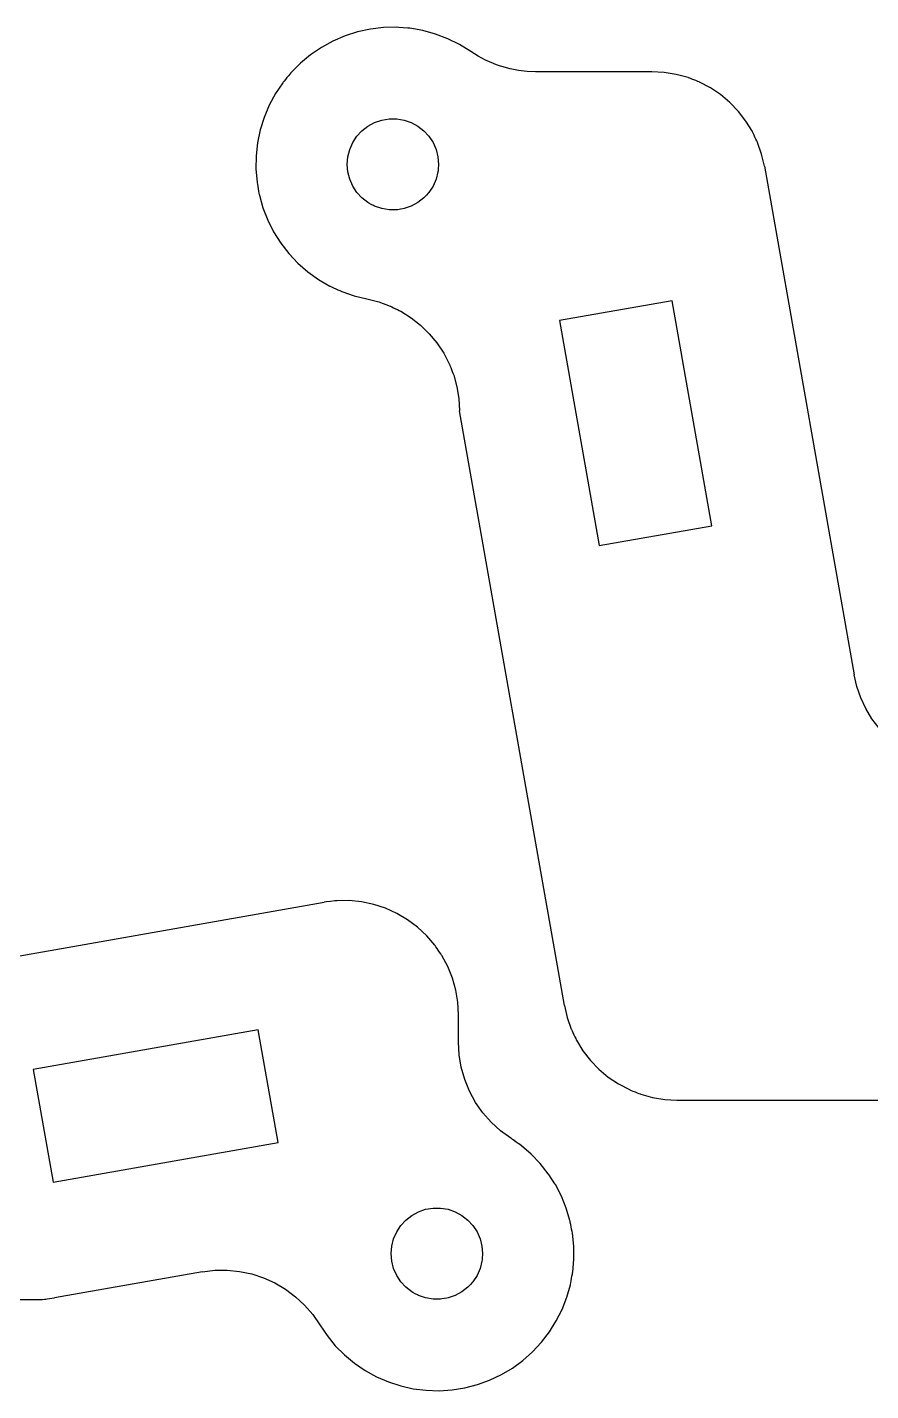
# Model space of a CAD drawing. Header units: centimetres. Extents: x -35.6 to 35, y -21 to 21.
# Drawn here: x 20.26 to 23.95, y -10.42 to -4.45 of the extents above; entities that cross this region are included whole.
import ezdxf

# ---------------------------------------------------------------- set-up
doc = ezdxf.new("R2010")
doc.units = ezdxf.units.CM
doc.header["$MEASUREMENT"] = 0
doc.layers.add('Capa 1', color=7, linetype='Continuous')

msp = doc.modelspace()

# ---------------------------------------------------------------- linework, layer by layer
at = {"layer": 'Capa 1', "color": 1, "lineweight": 25}
for points, knots in [([(22.2002, -4.5577), (22.2002, -4.5577), (22.15127, -4.52729), (22.15127, -4.52729), (22.15127, -4.52729), (22.15127, -4.52729), (22.09962, -4.50168), (22.09962, -4.50168), (22.09962, -4.50168), (22.09962, -4.50168), (22.04575, -4.48118), (22.04575, -4.48118), (22.04575, -4.48118), (22.04575, -4.48118), (21.99019, -4.46594), (21.99019, -4.46594), (21.99019, -4.46594), (21.99019, -4.46594), (21.93339, -4.4561), (21.93339, -4.4561), (21.93339, -4.4561), (21.93339, -4.4561), (21.87593, -4.45172), (21.87593, -4.45172), (21.87593, -4.45172), (21.87593, -4.45172), (21.81832, -4.45292), (21.81832, -4.45292), (21.81832, -4.45292), (21.81832, -4.45292), (21.7611, -4.45963), (21.7611, -4.45963), (21.7611, -4.45963), (21.7611, -4.45963), (21.70476, -4.47176), (21.70476, -4.47176), (21.70476, -4.47176), (21.70476, -4.47176), (21.64987, -4.48929), (21.64987, -4.48929), (21.64987, -4.48929), (21.64987, -4.48929), (21.59688, -4.51198), (21.59688, -4.51198), (21.59688, -4.51198), (21.59688, -4.51198), (21.54633, -4.53967), (21.54633, -4.53967), (21.54633, -4.53967), (21.54633, -4.53967), (21.49867, -4.57206), (21.49867, -4.57206), (21.49867, -4.57206), (21.49867, -4.57206), (21.45436, -4.60889), (21.45436, -4.60889), (21.45436, -4.60889), (21.45436, -4.60889), (21.41375, -4.64977), (21.41375, -4.64977), (21.41375, -4.64977), (21.41375, -4.64977), (21.37727, -4.69436), (21.37727, -4.69436), (21.37727, -4.69436), (21.37727, -4.69436), (21.34521, -4.74227), (21.34521, -4.74227), (21.34521, -4.74227), (21.34521, -4.74227), (21.31794, -4.79304), (21.31794, -4.79304), (21.31794, -4.79304), (21.31794, -4.79304), (21.29564, -4.84616), (21.29564, -4.84616), (21.29564, -4.84616), (21.29564, -4.84616), (21.27853, -4.9012), (21.27853, -4.9012), (21.27853, -4.9012), (21.27853, -4.9012), (21.26678, -4.95764), (21.26678, -4.95764), (21.26678, -4.95764), (21.26678, -4.95764), (21.26051, -5.0149), (21.26051, -5.0149), (21.26051, -5.0149), (21.26051, -5.0149), (21.25976, -5.07254), (21.25976, -5.07254), (21.25976, -5.07254), (21.25976, -5.07254), (21.26456, -5.12997), (21.26456, -5.12997), (21.26456, -5.12997), (21.26456, -5.12997), (21.27483, -5.18667), (21.27483, -5.18667), (21.27483, -5.18667), (21.27483, -5.18667), (21.29049, -5.24212), (21.29049, -5.24212), (21.29049, -5.24212), (21.29049, -5.24212), (21.31141, -5.29582), (21.31141, -5.29582), (21.31141, -5.29582), (21.31141, -5.29582), (21.33738, -5.34729), (21.33738, -5.34729), (21.33738, -5.34729), (21.33738, -5.34729), (21.36814, -5.396), (21.36814, -5.396), (21.36814, -5.396), (21.36814, -5.396), (21.40345, -5.44155), (21.40345, -5.44155), (21.40345, -5.44155), (21.40345, -5.44155), (21.443, -5.48349), (21.443, -5.48349), (21.443, -5.48349), (21.443, -5.48349), (21.48635, -5.52142), (21.48635, -5.52142), (21.48635, -5.52142), (21.48635, -5.52142), (21.53317, -5.55507), (21.53317, -5.55507), (21.53317, -5.55507), (21.53317, -5.55507), (21.58298, -5.58403), (21.58298, -5.58403), (21.58298, -5.58403), (21.58298, -5.58403), (21.63533, -5.60809), (21.63533, -5.60809), (21.63533, -5.60809), (21.63533, -5.60809), (21.68977, -5.62704), (21.68977, -5.62704), (21.68977, -5.62704), (21.68977, -5.62704), (21.74575, -5.64066), (21.74575, -5.64066)], [0, 0, 0, 0, 0.0263158, 0.0263158, 0.0263158, 0.0263158, 0.0526316, 0.0526316, 0.0526316, 0.0526316, 0.0789474, 0.0789474, 0.0789474, 0.0789474, 0.1052632, 0.1052632, 0.1052632, 0.1052632, 0.1315789, 0.1315789, 0.1315789, 0.131579, 0.1578947, 0.1578947, 0.1578947, 0.1578947, 0.1842105, 0.1842105, 0.1842105, 0.1842105, 0.2105263, 0.2105263, 0.2105263, 0.2105263, 0.2368421, 0.2368421, 0.2368421, 0.2368421, 0.2631579, 0.2631579, 0.2631579, 0.2631579, 0.2894737, 0.2894737, 0.2894737, 0.2894737, 0.3157895, 0.3157895, 0.3157895, 0.3157895, 0.3421053, 0.3421053, 0.3421053, 0.3421053, 0.3684211, 0.3684211, 0.3684211, 0.3684211, 0.3947368, 0.3947368, 0.3947368, 0.3947369, 0.4210526, 0.4210526, 0.4210526, 0.4210526, 0.4473684, 0.4473684, 0.4473684, 0.4473684, 0.4736842, 0.4736842, 0.4736842, 0.4736842, 0.5, 0.5, 0.5, 0.5, 0.5263158, 0.5263158, 0.5263158, 0.5263158, 0.5526316, 0.5526316, 0.5526316, 0.5526316, 0.5789474, 0.5789474, 0.5789474, 0.5789474, 0.6052632, 0.6052632, 0.6052632, 0.6052632, 0.6315789, 0.6315789, 0.6315789, 0.631579, 0.6578947, 0.6578947, 0.6578947, 0.6578947, 0.6842105, 0.6842105, 0.6842105, 0.6842105, 0.7105263, 0.7105263, 0.7105263, 0.7105263, 0.7368421, 0.7368421, 0.7368421, 0.7368421, 0.7631579, 0.7631579, 0.7631579, 0.7631579, 0.7894737, 0.7894737, 0.7894737, 0.7894737, 0.8157895, 0.8157895, 0.8157895, 0.8157895, 0.8421053, 0.8421053, 0.8421053, 0.8421053, 0.8684211, 0.8684211, 0.8684211, 0.8684211, 0.8947368, 0.8947368, 0.8947368, 0.8947369, 0.9210526, 0.9210526, 0.9210526, 0.9210526, 0.9473684, 0.9473684, 0.9473684, 0.9473684, 1, 1, 1, 1]), ([(22.48419, -4.64618), (22.48419, -4.64618), (22.44647, -4.64476), (22.44647, -4.64476), (22.44647, -4.64476), (22.44647, -4.64476), (22.40897, -4.6405), (22.40897, -4.6405), (22.40897, -4.6405), (22.40897, -4.6405), (22.3719, -4.6334), (22.3719, -4.6334), (22.3719, -4.6334), (22.3719, -4.6334), (22.33545, -4.62353), (22.33545, -4.62353), (22.33545, -4.62353), (22.33545, -4.62353), (22.29989, -4.61097), (22.29989, -4.61097), (22.29989, -4.61097), (22.29989, -4.61097), (22.26536, -4.59573), (22.26536, -4.59573), (22.26536, -4.59573), (22.26536, -4.59573), (22.23206, -4.57795), (22.23206, -4.57795), (22.23206, -4.57795), (22.23206, -4.57795), (22.2002, -4.5577), (22.2002, -4.5577)], [0, 0, 0, 0, 0.1111111, 0.1111111, 0.1111111, 0.1111111, 0.2222222, 0.2222222, 0.2222222, 0.2222222, 0.3333333, 0.3333333, 0.3333333, 0.3333333, 0.4444444, 0.4444444, 0.4444444, 0.4444445, 0.5555556, 0.5555556, 0.5555556, 0.5555556, 0.6666667, 0.6666667, 0.6666667, 0.6666667, 0.7777778, 0.7777778, 0.7777778, 0.7777778, 1, 1, 1, 1]), ([(23.48547, -5.05935), (23.48547, -5.05935), (23.47334, -5.00707), (23.47334, -5.00707), (23.47334, -5.00707), (23.47334, -5.00707), (23.45563, -4.95637), (23.45563, -4.95637), (23.45563, -4.95637), (23.45563, -4.95637), (23.43263, -4.9079), (23.43263, -4.9079), (23.43263, -4.9079), (23.43263, -4.9079), (23.40455, -4.86215), (23.40455, -4.86215), (23.40455, -4.86215), (23.40455, -4.86215), (23.37174, -4.81967), (23.37174, -4.81967), (23.37174, -4.81967), (23.37174, -4.81967), (23.33456, -4.78097), (23.33456, -4.78097), (23.33456, -4.78097), (23.33456, -4.78097), (23.29342, -4.74647), (23.29342, -4.74647), (23.29342, -4.74647), (23.29342, -4.74647), (23.24887, -4.71655), (23.24887, -4.71655), (23.24887, -4.71655), (23.24887, -4.71655), (23.20131, -4.69161), (23.20131, -4.69161), (23.20131, -4.69161), (23.20131, -4.69161), (23.15139, -4.67189), (23.15139, -4.67189), (23.15139, -4.67189), (23.15139, -4.67189), (23.09964, -4.65768), (23.09964, -4.65768), (23.09964, -4.65768), (23.09964, -4.65768), (23.04665, -4.64907), (23.04665, -4.64907), (23.04665, -4.64907), (23.04665, -4.64907), (22.99307, -4.64618), (22.99307, -4.64618)], [0, 0, 0, 0, 0.0714286, 0.0714286, 0.0714286, 0.0714286, 0.1428571, 0.1428571, 0.1428571, 0.1428572, 0.2142857, 0.2142857, 0.2142857, 0.2142857, 0.2857143, 0.2857143, 0.2857143, 0.2857143, 0.3571429, 0.3571429, 0.3571429, 0.3571429, 0.4285714, 0.4285714, 0.4285714, 0.4285714, 0.5, 0.5, 0.5, 0.5, 0.5714286, 0.5714286, 0.5714286, 0.5714286, 0.6428571, 0.6428571, 0.6428571, 0.6428572, 0.7142857, 0.7142857, 0.7142857, 0.7142857, 0.7857143, 0.7857143, 0.7857143, 0.7857143, 0.8571429, 0.8571429, 0.8571429, 0.8571429, 1, 1, 1, 1]), ([(22.05941, -5.05152), (22.05941, -5.05152), (22.05669, -5.0186), (22.05669, -5.0186), (22.05669, -5.0186), (22.05669, -5.0186), (22.04858, -4.98657), (22.04858, -4.98657), (22.04858, -4.98657), (22.04858, -4.98657), (22.03531, -4.9563), (22.03531, -4.9563), (22.03531, -4.9563), (22.03531, -4.9563), (22.01721, -4.92868), (22.01721, -4.92868), (22.01721, -4.92868), (22.01721, -4.92868), (21.99485, -4.90437), (21.99485, -4.90437), (21.99485, -4.90437), (21.99485, -4.90437), (21.96878, -4.88409), (21.96878, -4.88409), (21.96878, -4.88409), (21.96878, -4.88409), (21.93974, -4.86835), (21.93974, -4.86835), (21.93974, -4.86835), (21.93974, -4.86835), (21.90849, -4.85763), (21.90849, -4.85763), (21.90849, -4.85763), (21.90849, -4.85763), (21.87593, -4.8522), (21.87593, -4.8522), (21.87593, -4.8522), (21.87593, -4.8522), (21.84287, -4.8522), (21.84287, -4.8522), (21.84287, -4.8522), (21.84287, -4.8522), (21.81031, -4.85763), (21.81031, -4.85763), (21.81031, -4.85763), (21.81031, -4.85763), (21.77905, -4.86835), (21.77905, -4.86835), (21.77905, -4.86835), (21.77905, -4.86835), (21.75002, -4.88409), (21.75002, -4.88409), (21.75002, -4.88409), (21.75002, -4.88409), (21.72395, -4.90437), (21.72395, -4.90437), (21.72395, -4.90437), (21.72395, -4.90437), (21.70158, -4.92868), (21.70158, -4.92868), (21.70158, -4.92868), (21.70158, -4.92868), (21.68352, -4.9563), (21.68352, -4.9563), (21.68352, -4.9563), (21.68352, -4.9563), (21.67026, -4.98657), (21.67026, -4.98657), (21.67026, -4.98657), (21.67026, -4.98657), (21.66214, -5.0186), (21.66214, -5.0186), (21.66214, -5.0186), (21.66214, -5.0186), (21.65939, -5.05152), (21.65939, -5.05152), (21.65939, -5.05152), (21.65939, -5.05152), (21.66214, -5.08443), (21.66214, -5.08443), (21.66214, -5.08443), (21.66214, -5.08443), (21.67026, -5.11646), (21.67026, -5.11646), (21.67026, -5.11646), (21.67026, -5.11646), (21.68352, -5.1467), (21.68352, -5.1467), (21.68352, -5.1467), (21.68352, -5.1467), (21.70158, -5.17435), (21.70158, -5.17435), (21.70158, -5.17435), (21.70158, -5.17435), (21.72395, -5.19866), (21.72395, -5.19866), (21.72395, -5.19866), (21.72395, -5.19866), (21.75002, -5.21895), (21.75002, -5.21895), (21.75002, -5.21895), (21.75002, -5.21895), (21.77905, -5.23468), (21.77905, -5.23468), (21.77905, -5.23468), (21.77905, -5.23468), (21.81031, -5.2454), (21.81031, -5.2454), (21.81031, -5.2454), (21.81031, -5.2454), (21.84287, -5.25084), (21.84287, -5.25084), (21.84287, -5.25084), (21.84287, -5.25084), (21.87593, -5.25084), (21.87593, -5.25084), (21.87593, -5.25084), (21.87593, -5.25084), (21.90849, -5.2454), (21.90849, -5.2454), (21.90849, -5.2454), (21.90849, -5.2454), (21.93974, -5.23468), (21.93974, -5.23468), (21.93974, -5.23468), (21.93974, -5.23468), (21.96878, -5.21895), (21.96878, -5.21895), (21.96878, -5.21895), (21.96878, -5.21895), (21.99485, -5.19866), (21.99485, -5.19866), (21.99485, -5.19866), (21.99485, -5.19866), (22.01721, -5.17435), (22.01721, -5.17435), (22.01721, -5.17435), (22.01721, -5.17435), (22.03531, -5.1467), (22.03531, -5.1467), (22.03531, -5.1467), (22.03531, -5.1467), (22.04858, -5.11646), (22.04858, -5.11646), (22.04858, -5.11646), (22.04858, -5.11646), (22.05669, -5.08443), (22.05669, -5.08443), (22.05669, -5.08443), (22.05669, -5.08443), (22.05941, -5.05152), (22.05941, -5.05152)], [0, 0, 0, 0, 0.025641, 0.025641, 0.025641, 0.025641, 0.0512821, 0.0512821, 0.0512821, 0.0512821, 0.0769231, 0.0769231, 0.0769231, 0.0769231, 0.1025641, 0.1025641, 0.1025641, 0.1025641, 0.1282051, 0.1282051, 0.1282051, 0.1282051, 0.1538462, 0.1538462, 0.1538462, 0.1538462, 0.1794872, 0.1794872, 0.1794872, 0.1794872, 0.2051282, 0.2051282, 0.2051282, 0.2051282, 0.2307692, 0.2307692, 0.2307692, 0.2307692, 0.2564103, 0.2564103, 0.2564103, 0.2564103, 0.2820513, 0.2820513, 0.2820513, 0.2820513, 0.3076923, 0.3076923, 0.3076923, 0.3076923, 0.3333333, 0.3333333, 0.3333333, 0.3333333, 0.3589744, 0.3589744, 0.3589744, 0.3589744, 0.3846154, 0.3846154, 0.3846154, 0.3846154, 0.4102564, 0.4102564, 0.4102564, 0.4102564, 0.4358974, 0.4358974, 0.4358974, 0.4358974, 0.4615385, 0.4615385, 0.4615385, 0.4615385, 0.4871795, 0.4871795, 0.4871795, 0.4871795, 0.5128205, 0.5128205, 0.5128205, 0.5128205, 0.5384615, 0.5384615, 0.5384615, 0.5384615, 0.5641026, 0.5641026, 0.5641026, 0.5641026, 0.5897436, 0.5897436, 0.5897436, 0.5897436, 0.6153846, 0.6153846, 0.6153846, 0.6153846, 0.6410256, 0.6410256, 0.6410256, 0.6410257, 0.6666667, 0.6666667, 0.6666667, 0.6666667, 0.6923077, 0.6923077, 0.6923077, 0.6923077, 0.7179487, 0.7179487, 0.7179487, 0.7179487, 0.7435897, 0.7435897, 0.7435897, 0.7435898, 0.7692308, 0.7692308, 0.7692308, 0.7692308, 0.7948718, 0.7948718, 0.7948718, 0.7948718, 0.8205128, 0.8205128, 0.8205128, 0.8205128, 0.8461538, 0.8461538, 0.8461538, 0.8461539, 0.8717949, 0.8717949, 0.8717949, 0.8717949, 0.8974359, 0.8974359, 0.8974359, 0.8974359, 0.9230769, 0.9230769, 0.9230769, 0.9230769, 0.9487179, 0.9487179, 0.9487179, 0.948718, 1, 1, 1, 1]), ([(21.74575, -5.64066), (21.74575, -5.64066), (21.79712, -5.65339), (21.79712, -5.65339), (21.79712, -5.65339), (21.79712, -5.65339), (21.84682, -5.67152), (21.84682, -5.67152), (21.84682, -5.67152), (21.84682, -5.67152), (21.89434, -5.69477), (21.89434, -5.69477), (21.89434, -5.69477), (21.89434, -5.69477), (21.93914, -5.72292), (21.93914, -5.72292), (21.93914, -5.72292), (21.93914, -5.72292), (21.9807, -5.75566), (21.9807, -5.75566), (21.9807, -5.75566), (21.9807, -5.75566), (22.01859, -5.7926), (22.01859, -5.7926), (22.01859, -5.7926), (22.01859, -5.7926), (22.05235, -5.83334), (22.05235, -5.83334), (22.05235, -5.83334), (22.05235, -5.83334), (22.08163, -5.8774), (22.08163, -5.8774), (22.08163, -5.8774), (22.08163, -5.8774), (22.10608, -5.92432), (22.10608, -5.92432), (22.10608, -5.92432), (22.10608, -5.92432), (22.12541, -5.97357), (22.12541, -5.97357), (22.12541, -5.97357), (22.12541, -5.97357), (22.13945, -6.02458), (22.13945, -6.02458), (22.13945, -6.02458), (22.13945, -6.02458), (22.14802, -6.07679), (22.14802, -6.07679), (22.14802, -6.07679), (22.14802, -6.07679), (22.15106, -6.12961), (22.15106, -6.12961)], [0, 0, 0, 0, 0.0714286, 0.0714286, 0.0714286, 0.0714286, 0.1428571, 0.1428571, 0.1428571, 0.1428572, 0.2142857, 0.2142857, 0.2142857, 0.2142857, 0.2857143, 0.2857143, 0.2857143, 0.2857143, 0.3571429, 0.3571429, 0.3571429, 0.3571429, 0.4285714, 0.4285714, 0.4285714, 0.4285714, 0.5, 0.5, 0.5, 0.5, 0.5714286, 0.5714286, 0.5714286, 0.5714286, 0.6428571, 0.6428571, 0.6428571, 0.6428572, 0.7142857, 0.7142857, 0.7142857, 0.7142857, 0.7857143, 0.7857143, 0.7857143, 0.7857143, 0.8571429, 0.8571429, 0.8571429, 0.8571429, 1, 1, 1, 1]), ([(24.45713, -7.69051), (24.45713, -7.69051), (24.40517, -7.69689), (24.40517, -7.69689), (24.40517, -7.69689), (24.40517, -7.69689), (24.35285, -7.69781), (24.35285, -7.69781), (24.35285, -7.69781), (24.35285, -7.69781), (24.30071, -7.69326), (24.30071, -7.69326), (24.30071, -7.69326), (24.30071, -7.69326), (24.24934, -7.68324), (24.24934, -7.68324), (24.24934, -7.68324), (24.24934, -7.68324), (24.19929, -7.66796), (24.19929, -7.66796), (24.19929, -7.66796), (24.19929, -7.66796), (24.15113, -7.6475), (24.15113, -7.6475), (24.15113, -7.6475), (24.15113, -7.6475), (24.10534, -7.62214), (24.10534, -7.62214), (24.10534, -7.62214), (24.10534, -7.62214), (24.06248, -7.59212), (24.06248, -7.59212), (24.06248, -7.59212), (24.06248, -7.59212), (24.02297, -7.55779), (24.02297, -7.55779), (24.02297, -7.55779), (24.02297, -7.55779), (23.98727, -7.51951), (23.98727, -7.51951), (23.98727, -7.51951), (23.98727, -7.51951), (23.9558, -7.47771), (23.9558, -7.47771), (23.9558, -7.47771), (23.9558, -7.47771), (23.92885, -7.43284), (23.92885, -7.43284), (23.92885, -7.43284), (23.92885, -7.43284), (23.90673, -7.38542), (23.90673, -7.38542), (23.90673, -7.38542), (23.90673, -7.38542), (23.88965, -7.33593), (23.88965, -7.33593), (23.88965, -7.33593), (23.88965, -7.33593), (23.8779, -7.28492), (23.8779, -7.28492)], [0, 0, 0, 0, 0.0625, 0.0625, 0.0625, 0.0625, 0.125, 0.125, 0.125, 0.125, 0.1875, 0.1875, 0.1875, 0.1875, 0.25, 0.25, 0.25, 0.25, 0.3125, 0.3125, 0.3125, 0.3125, 0.375, 0.375, 0.375, 0.375, 0.4375, 0.4375, 0.4375, 0.4375, 0.5, 0.5, 0.5, 0.5, 0.5625, 0.5625, 0.5625, 0.5625, 0.625, 0.625, 0.625, 0.625, 0.6875, 0.6875, 0.6875, 0.6875, 0.75, 0.75, 0.75, 0.75, 0.8125, 0.8125, 0.8125, 0.8125, 0.875, 0.875, 0.875, 0.875, 1, 1, 1, 1]), ([(22.14604, -8.77295), (22.14604, -8.77295), (22.14304, -8.71851), (22.14304, -8.71851), (22.14304, -8.71851), (22.14304, -8.71851), (22.13419, -8.66475), (22.13419, -8.66475), (22.13419, -8.66475), (22.13419, -8.66475), (22.11951, -8.61226), (22.11951, -8.61226), (22.11951, -8.61226), (22.11951, -8.61226), (22.09919, -8.56167), (22.09919, -8.56167), (22.09919, -8.56167), (22.09919, -8.56167), (22.07347, -8.51359), (22.07347, -8.51359), (22.07347, -8.51359), (22.07347, -8.51359), (22.04271, -8.46857), (22.04271, -8.46857), (22.04271, -8.46857), (22.04271, -8.46857), (22.00722, -8.42719), (22.00722, -8.42719), (22.00722, -8.42719), (22.00722, -8.42719), (21.96743, -8.38994), (21.96743, -8.38994), (21.96743, -8.38994), (21.96743, -8.38994), (21.92383, -8.35723), (21.92383, -8.35723), (21.92383, -8.35723), (21.92383, -8.35723), (21.87691, -8.32947), (21.87691, -8.32947), (21.87691, -8.32947), (21.87691, -8.32947), (21.82724, -8.30696), (21.82724, -8.30696), (21.82724, -8.30696), (21.82724, -8.30696), (21.77545, -8.29), (21.77545, -8.29), (21.77545, -8.29), (21.77545, -8.29), (21.72207, -8.27878), (21.72207, -8.27878), (21.72207, -8.27878), (21.72207, -8.27878), (21.66785, -8.27345), (21.66785, -8.27345), (21.66785, -8.27345), (21.66785, -8.27345), (21.61335, -8.27405), (21.61335, -8.27405), (21.61335, -8.27405), (21.61335, -8.27405), (21.55919, -8.28054), (21.55919, -8.28054)], [0, 0, 0, 0, 0.0588235, 0.0588235, 0.0588235, 0.0588235, 0.1176471, 0.1176471, 0.1176471, 0.1176471, 0.1764706, 0.1764706, 0.1764706, 0.1764706, 0.2352941, 0.2352941, 0.2352941, 0.2352941, 0.2941176, 0.2941176, 0.2941176, 0.2941177, 0.3529412, 0.3529412, 0.3529412, 0.3529412, 0.4117647, 0.4117647, 0.4117647, 0.4117647, 0.4705882, 0.4705882, 0.4705882, 0.4705882, 0.5294118, 0.5294118, 0.5294118, 0.5294118, 0.5882353, 0.5882353, 0.5882353, 0.5882353, 0.6470588, 0.6470588, 0.6470588, 0.6470588, 0.7058824, 0.7058824, 0.7058824, 0.7058824, 0.7647059, 0.7647059, 0.7647059, 0.7647059, 0.8235294, 0.8235294, 0.8235294, 0.8235294, 0.8823529, 0.8823529, 0.8823529, 0.882353, 1, 1, 1, 1]), ([(22.61009, -8.733), (22.61009, -8.733), (22.62223, -8.78528), (22.62223, -8.78528), (22.62223, -8.78528), (22.62223, -8.78528), (22.6399, -8.83598), (22.6399, -8.83598), (22.6399, -8.83598), (22.6399, -8.83598), (22.66294, -8.88445), (22.66294, -8.88445), (22.66294, -8.88445), (22.66294, -8.88445), (22.69098, -8.9302), (22.69098, -8.9302), (22.69098, -8.9302), (22.69098, -8.9302), (22.72383, -8.97268), (22.72383, -8.97268), (22.72383, -8.97268), (22.72383, -8.97268), (22.76101, -9.01138), (22.76101, -9.01138), (22.76101, -9.01138), (22.76101, -9.01138), (22.80211, -9.04591), (22.80211, -9.04591), (22.80211, -9.04591), (22.80211, -9.04591), (22.8467, -9.07579), (22.8467, -9.07579), (22.8467, -9.07579), (22.8467, -9.07579), (22.89422, -9.10074), (22.89422, -9.10074), (22.89422, -9.10074), (22.89422, -9.10074), (22.94417, -9.12046), (22.94417, -9.12046), (22.94417, -9.12046), (22.94417, -9.12046), (22.99592, -9.13467), (22.99592, -9.13467), (22.99592, -9.13467), (22.99592, -9.13467), (23.04891, -9.14328), (23.04891, -9.14328), (23.04891, -9.14328), (23.04891, -9.14328), (23.1025, -9.14617), (23.1025, -9.14617)], [0, 0, 0, 0, 0.0714286, 0.0714286, 0.0714286, 0.0714286, 0.1428571, 0.1428571, 0.1428571, 0.1428572, 0.2142857, 0.2142857, 0.2142857, 0.2142857, 0.2857143, 0.2857143, 0.2857143, 0.2857143, 0.3571429, 0.3571429, 0.3571429, 0.3571429, 0.4285714, 0.4285714, 0.4285714, 0.4285714, 0.5, 0.5, 0.5, 0.5, 0.5714286, 0.5714286, 0.5714286, 0.5714286, 0.6428571, 0.6428571, 0.6428571, 0.6428572, 0.7142857, 0.7142857, 0.7142857, 0.7142857, 0.7857143, 0.7857143, 0.7857143, 0.7857143, 0.8571429, 0.8571429, 0.8571429, 0.8571429, 1, 1, 1, 1]), ([(22.37595, -9.31344), (22.37595, -9.31344), (22.33093, -9.28088), (22.33093, -9.28088), (22.33093, -9.28088), (22.33093, -9.28088), (22.28983, -9.24355), (22.28983, -9.24355), (22.28983, -9.24355), (22.28983, -9.24355), (22.25311, -9.20189), (22.25311, -9.20189), (22.25311, -9.20189), (22.25311, -9.20189), (22.22125, -9.15642), (22.22125, -9.15642), (22.22125, -9.15642), (22.22125, -9.15642), (22.19462, -9.10766), (22.19462, -9.10766), (22.19462, -9.10766), (22.19462, -9.10766), (22.17356, -9.0563), (22.17356, -9.0563), (22.17356, -9.0563), (22.17356, -9.0563), (22.15832, -9.00289), (22.15832, -9.00289), (22.15832, -9.00289), (22.15832, -9.00289), (22.14911, -8.9481), (22.14911, -8.9481), (22.14911, -8.9481), (22.14911, -8.9481), (22.14604, -8.89265), (22.14604, -8.89265)], [0, 0, 0, 0, 0.1, 0.1, 0.1, 0.1, 0.2, 0.2, 0.2, 0.2, 0.3, 0.3, 0.3, 0.3, 0.4, 0.4, 0.4, 0.4, 0.5, 0.5, 0.5, 0.5, 0.6, 0.6, 0.6, 0.6, 0.7, 0.7, 0.7, 0.7, 0.8, 0.8, 0.8, 0.8, 1, 1, 1, 1]), ([(21.5393, -10.1303), (21.5393, -10.1303), (21.57105, -10.17732), (21.57105, -10.17732), (21.57105, -10.17732), (21.57105, -10.17732), (21.6071, -10.22114), (21.6071, -10.22114), (21.6071, -10.22114), (21.6071, -10.22114), (21.64714, -10.26135), (21.64714, -10.26135), (21.64714, -10.26135), (21.64714, -10.26135), (21.69082, -10.29758), (21.69082, -10.29758), (21.69082, -10.29758), (21.69082, -10.29758), (21.7377, -10.32954), (21.7377, -10.32954), (21.7377, -10.32954), (21.7377, -10.32954), (21.78737, -10.35696), (21.78737, -10.35696), (21.78737, -10.35696), (21.78737, -10.35696), (21.83944, -10.37953), (21.83944, -10.37953), (21.83944, -10.37953), (21.83944, -10.37953), (21.89342, -10.39707), (21.89342, -10.39707), (21.89342, -10.39707), (21.89342, -10.39707), (21.94877, -10.40945), (21.94877, -10.40945), (21.94877, -10.40945), (21.94877, -10.40945), (22.00507, -10.41654), (22.00507, -10.41654), (22.00507, -10.41654), (22.00507, -10.41654), (22.0618, -10.4183), (22.0618, -10.4183), (22.0618, -10.4183), (22.0618, -10.4183), (22.11842, -10.41467), (22.11842, -10.41467), (22.11842, -10.41467), (22.11842, -10.41467), (22.17444, -10.40571), (22.17444, -10.40571), (22.17444, -10.40571), (22.17444, -10.40571), (22.22937, -10.39149), (22.22937, -10.39149), (22.22937, -10.39149), (22.22937, -10.39149), (22.28274, -10.37216), (22.28274, -10.37216), (22.28274, -10.37216), (22.28274, -10.37216), (22.334, -10.34789), (22.334, -10.34789), (22.334, -10.34789), (22.334, -10.34789), (22.38275, -10.31886), (22.38275, -10.31886), (22.38275, -10.31886), (22.38275, -10.31886), (22.42858, -10.28538), (22.42858, -10.28538), (22.42858, -10.28538), (22.42858, -10.28538), (22.47098, -10.2477), (22.47098, -10.2477), (22.47098, -10.2477), (22.47098, -10.2477), (22.50968, -10.20618), (22.50968, -10.20618), (22.50968, -10.20618), (22.50968, -10.20618), (22.54426, -10.1612), (22.54426, -10.1612), (22.54426, -10.1612), (22.54426, -10.1612), (22.57445, -10.11315), (22.57445, -10.11315), (22.57445, -10.11315), (22.57445, -10.11315), (22.59996, -10.06246), (22.59996, -10.06246), (22.59996, -10.06246), (22.59996, -10.06246), (22.62056, -10.00958), (22.62056, -10.00958), (22.62056, -10.00958), (22.62056, -10.00958), (22.63608, -9.955), (22.63608, -9.955), (22.63608, -9.955), (22.63608, -9.955), (22.64639, -9.89919), (22.64639, -9.89919), (22.64639, -9.89919), (22.64639, -9.89919), (22.65136, -9.84268), (22.65136, -9.84268), (22.65136, -9.84268), (22.65136, -9.84268), (22.65097, -9.78595), (22.65097, -9.78595), (22.65097, -9.78595), (22.65097, -9.78595), (22.64522, -9.72947), (22.64522, -9.72947), (22.64522, -9.72947), (22.64522, -9.72947), (22.63418, -9.67384), (22.63418, -9.67384), (22.63418, -9.67384), (22.63418, -9.67384), (22.61792, -9.61947), (22.61792, -9.61947), (22.61792, -9.61947), (22.61792, -9.61947), (22.59661, -9.56687), (22.59661, -9.56687), (22.59661, -9.56687), (22.59661, -9.56687), (22.5704, -9.51653), (22.5704, -9.51653), (22.5704, -9.51653), (22.5704, -9.51653), (22.53956, -9.46891), (22.53956, -9.46891), (22.53956, -9.46891), (22.53956, -9.46891), (22.50436, -9.42439), (22.50436, -9.42439), (22.50436, -9.42439), (22.50436, -9.42439), (22.46513, -9.3834), (22.46513, -9.3834), (22.46513, -9.3834), (22.46513, -9.3834), (22.4222, -9.34632), (22.4222, -9.34632), (22.4222, -9.34632), (22.4222, -9.34632), (22.37595, -9.31344), (22.37595, -9.31344)], [0, 0, 0, 0, 0.025641, 0.025641, 0.025641, 0.025641, 0.0512821, 0.0512821, 0.0512821, 0.0512821, 0.0769231, 0.0769231, 0.0769231, 0.0769231, 0.1025641, 0.1025641, 0.1025641, 0.1025641, 0.1282051, 0.1282051, 0.1282051, 0.1282051, 0.1538462, 0.1538462, 0.1538462, 0.1538462, 0.1794872, 0.1794872, 0.1794872, 0.1794872, 0.2051282, 0.2051282, 0.2051282, 0.2051282, 0.2307692, 0.2307692, 0.2307692, 0.2307692, 0.2564103, 0.2564103, 0.2564103, 0.2564103, 0.2820513, 0.2820513, 0.2820513, 0.2820513, 0.3076923, 0.3076923, 0.3076923, 0.3076923, 0.3333333, 0.3333333, 0.3333333, 0.3333333, 0.3589744, 0.3589744, 0.3589744, 0.3589744, 0.3846154, 0.3846154, 0.3846154, 0.3846154, 0.4102564, 0.4102564, 0.4102564, 0.4102564, 0.4358974, 0.4358974, 0.4358974, 0.4358974, 0.4615385, 0.4615385, 0.4615385, 0.4615385, 0.4871795, 0.4871795, 0.4871795, 0.4871795, 0.5128205, 0.5128205, 0.5128205, 0.5128205, 0.5384615, 0.5384615, 0.5384615, 0.5384615, 0.5641026, 0.5641026, 0.5641026, 0.5641026, 0.5897436, 0.5897436, 0.5897436, 0.5897436, 0.6153846, 0.6153846, 0.6153846, 0.6153846, 0.6410256, 0.6410256, 0.6410256, 0.6410257, 0.6666667, 0.6666667, 0.6666667, 0.6666667, 0.6923077, 0.6923077, 0.6923077, 0.6923077, 0.7179487, 0.7179487, 0.7179487, 0.7179487, 0.7435897, 0.7435897, 0.7435897, 0.7435898, 0.7692308, 0.7692308, 0.7692308, 0.7692308, 0.7948718, 0.7948718, 0.7948718, 0.7948718, 0.8205128, 0.8205128, 0.8205128, 0.8205128, 0.8461538, 0.8461538, 0.8461538, 0.8461539, 0.8717949, 0.8717949, 0.8717949, 0.8717949, 0.8974359, 0.8974359, 0.8974359, 0.8974359, 0.9230769, 0.9230769, 0.9230769, 0.9230769, 0.9487179, 0.9487179, 0.9487179, 0.948718, 1, 1, 1, 1]), ([(22.25184, -9.81837), (22.25184, -9.81837), (22.24912, -9.78546), (22.24912, -9.78546), (22.24912, -9.78546), (22.24912, -9.78546), (22.24101, -9.75342), (22.24101, -9.75342), (22.24101, -9.75342), (22.24101, -9.75342), (22.22774, -9.72319), (22.22774, -9.72319), (22.22774, -9.72319), (22.22774, -9.72319), (22.20968, -9.69553), (22.20968, -9.69553), (22.20968, -9.69553), (22.20968, -9.69553), (22.18728, -9.67123), (22.18728, -9.67123), (22.18728, -9.67123), (22.18728, -9.67123), (22.16125, -9.65094), (22.16125, -9.65094), (22.16125, -9.65094), (22.16125, -9.65094), (22.13218, -9.63521), (22.13218, -9.63521), (22.13218, -9.63521), (22.13218, -9.63521), (22.10096, -9.62448), (22.10096, -9.62448), (22.10096, -9.62448), (22.10096, -9.62448), (22.06836, -9.61905), (22.06836, -9.61905), (22.06836, -9.61905), (22.06836, -9.61905), (22.03534, -9.61905), (22.03534, -9.61905), (22.03534, -9.61905), (22.03534, -9.61905), (22.00274, -9.62448), (22.00274, -9.62448), (22.00274, -9.62448), (22.00274, -9.62448), (21.97152, -9.63521), (21.97152, -9.63521), (21.97152, -9.63521), (21.97152, -9.63521), (21.94245, -9.65094), (21.94245, -9.65094), (21.94245, -9.65094), (21.94245, -9.65094), (21.91638, -9.67123), (21.91638, -9.67123), (21.91638, -9.67123), (21.91638, -9.67123), (21.89402, -9.69553), (21.89402, -9.69553), (21.89402, -9.69553), (21.89402, -9.69553), (21.87595, -9.72319), (21.87595, -9.72319), (21.87595, -9.72319), (21.87595, -9.72319), (21.86269, -9.75342), (21.86269, -9.75342), (21.86269, -9.75342), (21.86269, -9.75342), (21.85458, -9.78546), (21.85458, -9.78546), (21.85458, -9.78546), (21.85458, -9.78546), (21.85186, -9.81837), (21.85186, -9.81837), (21.85186, -9.81837), (21.85186, -9.81837), (21.85458, -9.85128), (21.85458, -9.85128), (21.85458, -9.85128), (21.85458, -9.85128), (21.86269, -9.88332), (21.86269, -9.88332), (21.86269, -9.88332), (21.86269, -9.88332), (21.87595, -9.91355), (21.87595, -9.91355), (21.87595, -9.91355), (21.87595, -9.91355), (21.89402, -9.94121), (21.89402, -9.94121), (21.89402, -9.94121), (21.89402, -9.94121), (21.91638, -9.96551), (21.91638, -9.96551), (21.91638, -9.96551), (21.91638, -9.96551), (21.94245, -9.9858), (21.94245, -9.9858), (21.94245, -9.9858), (21.94245, -9.9858), (21.97152, -10.00153), (21.97152, -10.00153), (21.97152, -10.00153), (21.97152, -10.00153), (22.00274, -10.01226), (22.00274, -10.01226), (22.00274, -10.01226), (22.00274, -10.01226), (22.03534, -10.01769), (22.03534, -10.01769), (22.03534, -10.01769), (22.03534, -10.01769), (22.06836, -10.01769), (22.06836, -10.01769), (22.06836, -10.01769), (22.06836, -10.01769), (22.10096, -10.01226), (22.10096, -10.01226), (22.10096, -10.01226), (22.10096, -10.01226), (22.13218, -10.00153), (22.13218, -10.00153), (22.13218, -10.00153), (22.13218, -10.00153), (22.16125, -9.9858), (22.16125, -9.9858), (22.16125, -9.9858), (22.16125, -9.9858), (22.18728, -9.96551), (22.18728, -9.96551), (22.18728, -9.96551), (22.18728, -9.96551), (22.20968, -9.94121), (22.20968, -9.94121), (22.20968, -9.94121), (22.20968, -9.94121), (22.22774, -9.91355), (22.22774, -9.91355), (22.22774, -9.91355), (22.22774, -9.91355), (22.24101, -9.88332), (22.24101, -9.88332), (22.24101, -9.88332), (22.24101, -9.88332), (22.24912, -9.85128), (22.24912, -9.85128), (22.24912, -9.85128), (22.24912, -9.85128), (22.25184, -9.81837), (22.25184, -9.81837)], [0, 0, 0, 0, 0.025641, 0.025641, 0.025641, 0.025641, 0.0512821, 0.0512821, 0.0512821, 0.0512821, 0.0769231, 0.0769231, 0.0769231, 0.0769231, 0.1025641, 0.1025641, 0.1025641, 0.1025641, 0.1282051, 0.1282051, 0.1282051, 0.1282051, 0.1538462, 0.1538462, 0.1538462, 0.1538462, 0.1794872, 0.1794872, 0.1794872, 0.1794872, 0.2051282, 0.2051282, 0.2051282, 0.2051282, 0.2307692, 0.2307692, 0.2307692, 0.2307692, 0.2564103, 0.2564103, 0.2564103, 0.2564103, 0.2820513, 0.2820513, 0.2820513, 0.2820513, 0.3076923, 0.3076923, 0.3076923, 0.3076923, 0.3333333, 0.3333333, 0.3333333, 0.3333333, 0.3589744, 0.3589744, 0.3589744, 0.3589744, 0.3846154, 0.3846154, 0.3846154, 0.3846154, 0.4102564, 0.4102564, 0.4102564, 0.4102564, 0.4358974, 0.4358974, 0.4358974, 0.4358974, 0.4615385, 0.4615385, 0.4615385, 0.4615385, 0.4871795, 0.4871795, 0.4871795, 0.4871795, 0.5128205, 0.5128205, 0.5128205, 0.5128205, 0.5384615, 0.5384615, 0.5384615, 0.5384615, 0.5641026, 0.5641026, 0.5641026, 0.5641026, 0.5897436, 0.5897436, 0.5897436, 0.5897436, 0.6153846, 0.6153846, 0.6153846, 0.6153846, 0.6410256, 0.6410256, 0.6410256, 0.6410257, 0.6666667, 0.6666667, 0.6666667, 0.6666667, 0.6923077, 0.6923077, 0.6923077, 0.6923077, 0.7179487, 0.7179487, 0.7179487, 0.7179487, 0.7435897, 0.7435897, 0.7435897, 0.7435898, 0.7692308, 0.7692308, 0.7692308, 0.7692308, 0.7948718, 0.7948718, 0.7948718, 0.7948718, 0.8205128, 0.8205128, 0.8205128, 0.8205128, 0.8461538, 0.8461538, 0.8461538, 0.8461539, 0.8717949, 0.8717949, 0.8717949, 0.8717949, 0.8974359, 0.8974359, 0.8974359, 0.8974359, 0.9230769, 0.9230769, 0.9230769, 0.9230769, 0.9487179, 0.9487179, 0.9487179, 0.948718, 1, 1, 1, 1]), ([(21.02534, -9.89782), (21.02534, -9.89782), (21.07942, -9.89132), (21.07942, -9.89132), (21.07942, -9.89132), (21.07942, -9.89132), (21.13389, -9.89069), (21.13389, -9.89069), (21.13389, -9.89069), (21.13389, -9.89069), (21.18807, -9.89602), (21.18807, -9.89602), (21.18807, -9.89602), (21.18807, -9.89602), (21.24138, -9.9072), (21.24138, -9.9072), (21.24138, -9.9072), (21.24138, -9.9072), (21.29313, -9.92413), (21.29313, -9.92413), (21.29313, -9.92413), (21.29313, -9.92413), (21.34273, -9.94657), (21.34273, -9.94657), (21.34273, -9.94657), (21.34273, -9.94657), (21.38961, -9.97426), (21.38961, -9.97426), (21.38961, -9.97426), (21.38961, -9.97426), (21.43322, -10.00693), (21.43322, -10.00693), (21.43322, -10.00693), (21.43322, -10.00693), (21.47298, -10.04411), (21.47298, -10.04411), (21.47298, -10.04411), (21.47298, -10.04411), (21.5085, -10.08539), (21.5085, -10.08539), (21.5085, -10.08539), (21.5085, -10.08539), (21.5393, -10.1303), (21.5393, -10.1303)], [0, 0, 0, 0, 0.0833333, 0.0833333, 0.0833333, 0.0833333, 0.1666667, 0.1666667, 0.1666667, 0.1666667, 0.25, 0.25, 0.25, 0.25, 0.3333333, 0.3333333, 0.3333333, 0.3333333, 0.4166667, 0.4166667, 0.4166667, 0.4166667, 0.5, 0.5, 0.5, 0.5, 0.5833333, 0.5833333, 0.5833333, 0.5833333, 0.6666667, 0.6666667, 0.6666667, 0.6666667, 0.75, 0.75, 0.75, 0.75, 0.8333333, 0.8333333, 0.8333333, 0.8333333, 1, 1, 1, 1]), ([(20.29103, -10.01959), (20.29103, -10.01959), (20.30193, -10.01949), (20.30193, -10.01949), (20.30193, -10.01949), (20.30193, -10.01949), (20.31283, -10.01914), (20.31283, -10.01914), (20.31283, -10.01914), (20.31283, -10.01914), (20.32373, -10.01854), (20.32373, -10.01854), (20.32373, -10.01854), (20.32373, -10.01854), (20.3346, -10.01769), (20.3346, -10.01769), (20.3346, -10.01769), (20.3346, -10.01769), (20.34546, -10.01663), (20.34546, -10.01663), (20.34546, -10.01663), (20.34546, -10.01663), (20.35629, -10.01533), (20.35629, -10.01533), (20.35629, -10.01533), (20.35629, -10.01533), (20.36709, -10.01377), (20.36709, -10.01377), (20.36709, -10.01377), (20.36709, -10.01377), (20.37785, -10.01201), (20.37785, -10.01201)], [0, 0, 0, 0, 0.1111111, 0.1111111, 0.1111111, 0.1111111, 0.2222222, 0.2222222, 0.2222222, 0.2222222, 0.3333333, 0.3333333, 0.3333333, 0.3333333, 0.4444444, 0.4444444, 0.4444444, 0.4444445, 0.5555556, 0.5555556, 0.5555556, 0.5555556, 0.6666667, 0.6666667, 0.6666667, 0.6666667, 0.7777778, 0.7777778, 0.7777778, 0.7777778, 1, 1, 1, 1])]:
    msp.add_open_spline(points, degree=3, knots=knots, dxfattribs=at)
for points in [[(22.99307, -4.64618), (22.99307, -4.64618), (22.48419, -4.64618), (22.48419, -4.64618)], [(23.48547, -5.05935), (23.48547, -5.05935), (23.8779, -7.28492), (23.8779, -7.28492)], [(23.08161, -5.64835), (23.08161, -5.64835), (22.58921, -5.73516), (22.58921, -5.73516)], [(23.25525, -6.63316), (23.25525, -6.63316), (23.08161, -5.64835), (23.08161, -5.64835)], [(22.58921, -5.73516), (22.58921, -5.73516), (22.76284, -6.71998), (22.76284, -6.71998)], [(22.61009, -8.733), (22.61009, -8.733), (22.15106, -6.12961), (22.15106, -6.12961)], [(22.76284, -6.71998), (22.76284, -6.71998), (23.25525, -6.63316), (23.25525, -6.63316)], [(19.95212, -8.56393), (19.95212, -8.56393), (21.55919, -8.28054), (21.55919, -8.28054)], [(22.14604, -8.89265), (22.14604, -8.89265), (22.14604, -8.77295), (22.14604, -8.77295)], [(21.26995, -8.83927), (21.26995, -8.83927), (20.28514, -9.01291), (20.28514, -9.01291)], [(21.35677, -9.33168), (21.35677, -9.33168), (21.26995, -8.83927), (21.26995, -8.83927)], [(20.28514, -9.01291), (20.28514, -9.01291), (20.37196, -9.50531), (20.37196, -9.50531)], [(23.1025, -9.14617), (23.1025, -9.14617), (24.79604, -9.14617), (24.79604, -9.14617)], [(20.37196, -9.50531), (20.37196, -9.50531), (21.35677, -9.33168), (21.35677, -9.33168)], [(21.02534, -9.89782), (21.02534, -9.89782), (20.37785, -10.01201), (20.37785, -10.01201)], [(18.59748, -10.01959), (18.59748, -10.01959), (20.29103, -10.01959), (20.29103, -10.01959)]]:
    msp.add_open_spline(points, degree=3, dxfattribs=at)

doc.saveas('drawing.dxf')
